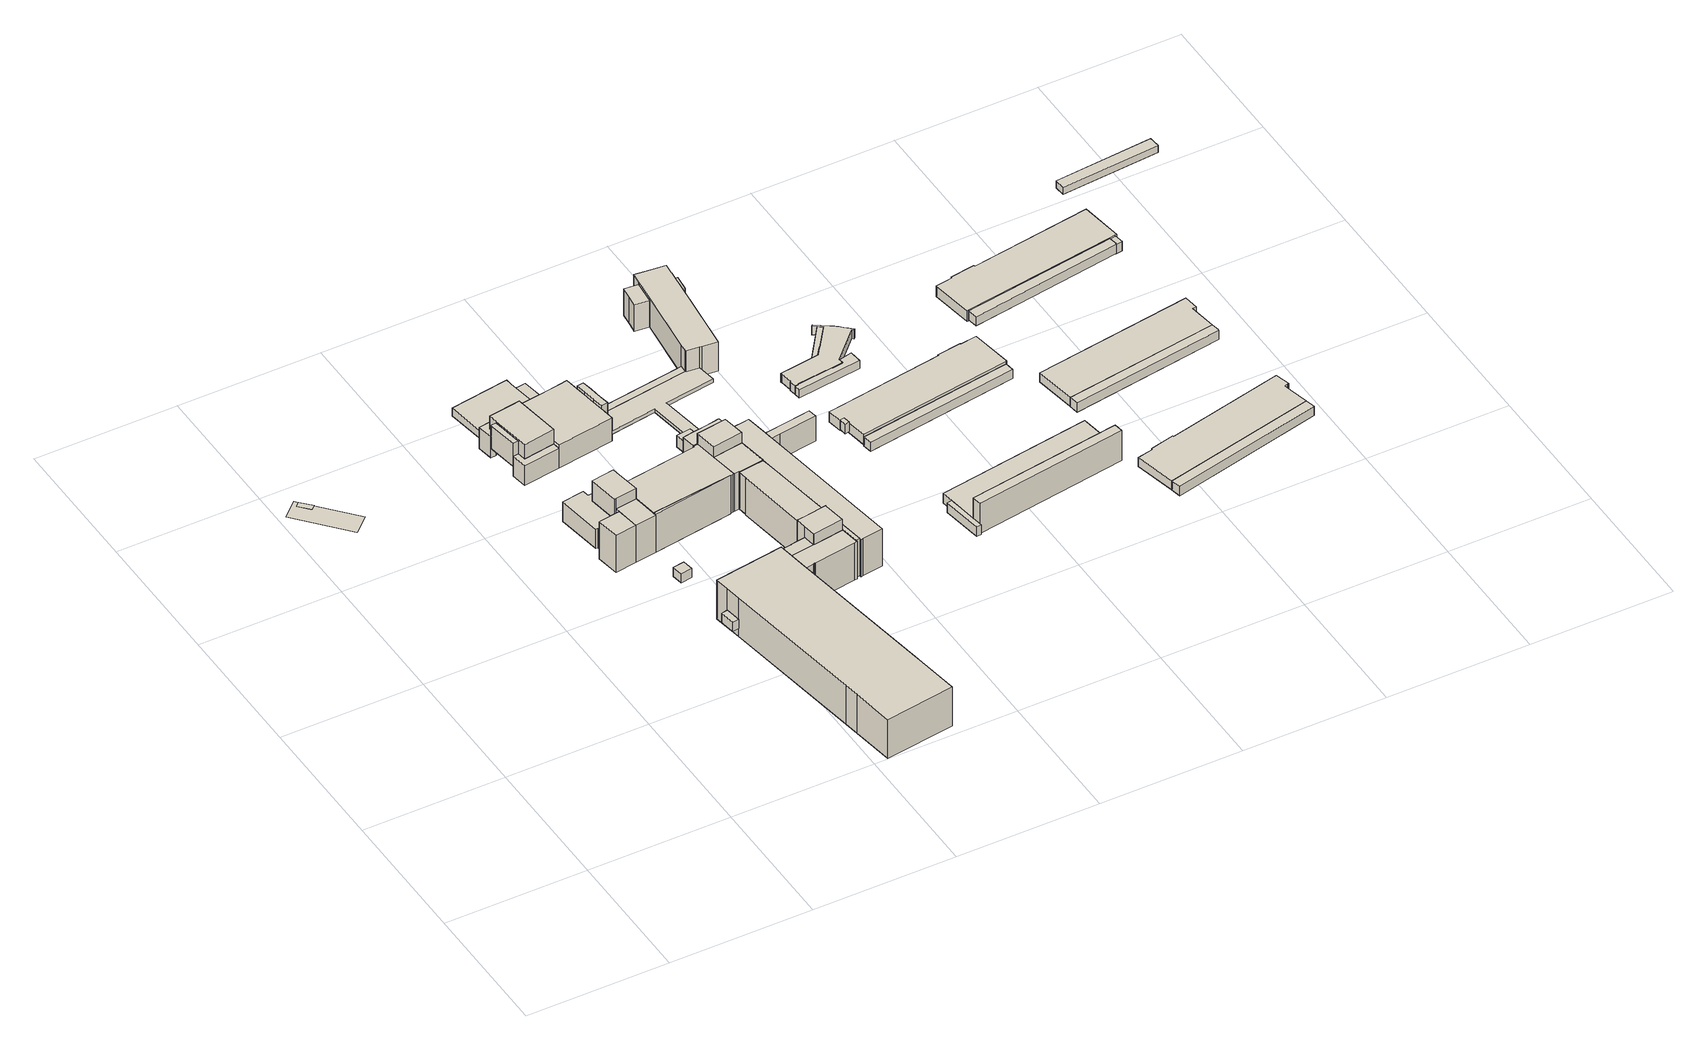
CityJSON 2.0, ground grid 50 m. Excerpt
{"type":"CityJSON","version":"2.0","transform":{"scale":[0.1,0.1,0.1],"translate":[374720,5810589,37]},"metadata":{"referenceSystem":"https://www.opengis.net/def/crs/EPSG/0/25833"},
"CityObjects":{
"building1":{"type":"Building","attributes":{"Gemeindeschluessel":"11000006","BezugspunktDach":"2200","function":"51009_1610","measuredHeight":0.047,"storeysAboveGround":0},"address":[{"country":"Germany","locality":"Berlin"}],"geometry":[{"type":"MultiSurface","lod":"1","boundaries":[[[0,1,2,3]]]}]},
"building2":{"type":"Building","attributes":{"Gemeindeschluessel":"11000006","BezugspunktDach":"2200","function":"31001_3050","measuredHeight":0.027,"storeysAboveGround":1},"address":[{"country":"Germany","locality":"Berlin","thoroughfareNumber":"80 (38)","thoroughfareName":"Am Großen Wannsee"}],"geometry":[{"type":"MultiSurface","lod":"1","boundaries":[[[4,5,6,7,8,9,10,11]]]}]},
"building3":{"type":"Building","attributes":{"Gemeindeschluessel":"11000006","BezugspunktDach":"2200","function":"51009_1610","measuredHeight":3.63,"storeysAboveGround":0},"address":[{"country":"Germany","locality":"Berlin"}],"geometry":[{"type":"Solid","lod":"1","boundaries":[[[[12,13,14,15]],[[16,17,18,19]],[[16,19,15,14]],[[17,16,14,13]],[[18,17,13,12]],[[19,18,12,15]]]]}]},
"building4":{"type":"Building","attributes":{"Gemeindeschluessel":"11000006","BezugspunktDach":"2200","function":"31001_3050","measuredHeight":3.6,"storeysAboveGround":1},"address":[{"country":"Germany","locality":"Berlin","thoroughfareNumber":"80 (39)","thoroughfareName":"Am Großen Wannsee"}],"geometry":[{"type":"Solid","lod":"1","boundaries":[[[[20,21,22,23]],[[24,25,26,27]],[[24,27,23,22]],[[25,24,22,21]],[[26,25,21,20]],[[27,26,20,23]]]]}]},
"building5":{"type":"Building","attributes":{"name":"ehemalige Lungenklinik Heckeshorn","Gemeindeschluessel":"11000006","function":"31001_3051"},"address":[{"country":"Germany","locality":"Berlin","thoroughfareNumber":"80 (4)","thoroughfareName":"Am Großen Wannsee"}],"children":["building5-1","building5-2","building5-3","building5-4","building5-5","building5-6","building5-7","building5-8","building5-9","building5-10","building5-11","building5-12","building5-13","building5-14","building5-15","building5-16","building5-17"]},
"building5-1":{"type":"BuildingPart","attributes":{"BezugspunktDach":"2200","measuredHeight":16.01,"storeysAboveGround":4},"parents":["building5"],"geometry":[{"type":"MultiSurface","lod":"1","boundaries":[[[28,29,30,31,32,33,34,35,36,37]],[[38,39,40,41,42,43,44,45,46,47]],[[38,47,37,36]],[[48,49,36,35]],[[40,39,35,34]],[[50,51,40,34,33]],[[42,41,33,32]],[[52,53,54,42,32,31]],[[55,56,31,30]],[[45,57,55,44,30,29]],[[46,45,29,28]],[[47,46,28,37]],[[39,38,49,48]],[[41,40,51,50]],[[43,42,54,53,52]],[[44,43,56,55]],[[44,55,57,45]]]}]},
"building5-2":{"type":"BuildingPart","attributes":{"BezugspunktDach":"2200","measuredHeight":16.48,"storeysAboveGround":4},"parents":["building5"],"geometry":[{"type":"MultiSurface","lod":"1","boundaries":[[[58,59,60,61,62,63,64,65,66,67,68,69]],[[70,71,72,73,74,75,76,77,78,79,80,81]],[[70,81,69,68]],[[71,70,68,67]],[[82,83,84,85,71,67,66],[85,86,87,71]],[[73,72,66,65]],[[74,73,65,64]],[[75,74,64,63]],[[76,75,63,62]],[[77,76,62,61]],[[78,77,61,60]],[[79,78,60,59]],[[80,79,59,58]],[[81,80,58,69]],[[72,85,84,83,82]],[[86,85,71,87]]]}]},
"building5-3":{"type":"BuildingPart","attributes":{"BezugspunktDach":"2200","measuredHeight":14.97,"storeysAboveGround":4},"parents":["building5"],"geometry":[{"type":"MultiSurface","lod":"1","boundaries":[[[88,89,90,91,92,93,94,95,96]],[[97,98,99,100,101,102,103,104,105]],[[97,105,96,95]],[[98,97,95,94]],[[99,98,94,93]],[[100,99,93,92]],[[101,100,92,91]],[[106,107,91,90]],[[103,102,108,109]],[[104,110,111,112,89,88]],[[105,104,88,96]],[[102,101,107,106]],[[109,108,113,90,89]],[[114,111,110,104]],[[114,103,112,111]]]}]},
"building5-4":{"type":"BuildingPart","attributes":{"BezugspunktDach":"2200","measuredHeight":14.75,"storeysAboveGround":4},"parents":["building5"],"geometry":[{"type":"MultiSurface","lod":"1","boundaries":[[[115,116,117,118,119,120,121,122,123,107,106]],[[101,124,125,126,127,128,129,130,131,132,102]],[[124,101,107,123]],[[125,124,123,122]],[[126,125,122,121]],[[133,134,135,136,127,126,121,120],[137,135,134,138]],[[128,127,120,119]],[[129,128,119,118]],[[130,129,118,117]],[[139,140,141,142,139,143]],[[130,117,144,145]],[[132,131,116,115]],[[102,132,146,108]],[[101,102,106,107]],[[136,135,134,133]],[[134,135,137,138]],[[145,144,142,147,148]],[[131,143,139,116]],[[149,140,139,143]],[[149,150,151,141,140]],[[151,147,142,141]],[[108,146,115,106]]]}]},
"building5-5":{"type":"BuildingPart","attributes":{"BezugspunktDach":"2200","measuredHeight":14.83,"storeysAboveGround":4},"parents":["building5"],"geometry":[{"type":"MultiSurface","lod":"1","boundaries":[[[152,153,154,155,156,157]],[[147,145,158,159,160,161]],[[142,48,157,156]],[[144,142,156,155]],[[158,145,155,154]],[[162,163,164,154,153]],[[54,162,153,152]],[[161,160,42,41,40,39,157]],[[147,161,48,142]],[[145,147,142,144]],[[159,158,164,163,162]],[[160,159,162,54]],[[157,39,40,51]],[[51,40,41,50]],[[152,50,41,42]]]}]},
"building5-6":{"type":"BuildingPart","attributes":{"BezugspunktDach":"2200","measuredHeight":14.76,"storeysAboveGround":4},"parents":["building5"],"geometry":[{"type":"MultiSurface","lod":"1","boundaries":[[[165,166,167,168,169]],[[170,171,172,173,174]],[[170,174,169,168]],[[175,176,177,178,179,171,170,168,167]],[[173,172,166,165]],[[174,173,165,169]],[[179,178,177,176,175]],[[172,171,167,166]]]}]},
"building5-7":{"type":"BuildingPart","attributes":{"BezugspunktDach":"2200","measuredHeight":14.75,"storeysAboveGround":4},"parents":["building5"],"geometry":[{"type":"MultiSurface","lod":"1","boundaries":[[[83,180,181,182,183,184,185,186,187,188,163,162,54,53,84]],[[189,160,159,158,190,191,192,193,194,195,196,197,198,72,85]],[[56,86,85,84,53]],[[160,189,43,42]],[[190,158,163,188]],[[191,190,188,187]],[[192,191,187,186]],[[193,192,186,185]],[[194,193,185,184]],[[195,194,184,183]],[[196,195,183,182]],[[197,196,182,181]],[[198,197,181,180]],[[72,198,180,83]],[[189,85,86,56]],[[42,43,53,54]],[[159,160,54,162]],[[158,159,162,163]],[[85,72,83,84]]]}]},
"building5-8":{"type":"BuildingPart","attributes":{"BezugspunktDach":"2200","measuredHeight":14.77,"storeysAboveGround":4},"parents":["building5"],"geometry":[{"type":"MultiSurface","lod":"1","boundaries":[[[167,166,199,200,201]],[[202,203,172,171,204]],[[202,204,205,206,200]],[[202,207,208]],[[172,203,199,166]],[[166,172,166,167]],[[209,210,176,167,201]],[[204,171,211,179,209]],[[201,200,206,205]],[[200,212,207,202]],[[208,207,212,199,203]],[[171,172,166,167]],[[179,211,176,210,209]]]}]},
"building5-9":{"type":"BuildingPart","attributes":{"BezugspunktDach":"2200","measuredHeight":14.92,"storeysAboveGround":4},"parents":["building5"],"geometry":[{"type":"MultiSurface","lod":"1","boundaries":[[[213,214,215,216,217,218,219,112,111,110,220,221,222]],[[223,224,104,114,103,225,226,227,228,229,207,202,230]],[[223,230,222,221]],[[224,223,221,220]],[[104,224,220,110]],[[225,103,231,109,232,219]],[[226,218,219,218]],[[227,226,218,217]],[[228,227,217,216]],[[207,229,215,214]],[[200,212,214,213]],[[230,202,206,233]],[[114,104,110,111]],[[234,103,114,111,112]],[[112,219,232,109,231]],[[225,219,218,226]],[[229,228,216,215]],[[202,207,212,200]],[[233,206,213,222,235]]]}]},
"building5-10":{"type":"BuildingPart","attributes":{"BezugspunktDach":"2200","measuredHeight":15.1,"storeysAboveGround":4},"parents":["building5"],"geometry":[{"type":"MultiSurface","lod":"1","boundaries":[[[236,237,238,239]],[[228,240,203,207]],[[228,207,229,228,216,215,214,239,238]],[[240,228,238,237]],[[203,240,237,236]],[[207,212,199,203,236,239]],[[216,228,229,215]],[[214,215,241,229,207]],[[203,199,212,207]]]}]},
"building5-11":{"type":"BuildingPart","attributes":{"BezugspunktDach":"2200","measuredHeight":14.79,"storeysAboveGround":4},"parents":["building5"],"geometry":[{"type":"MultiSurface","lod":"1","boundaries":[[[218,242,243,244,245,246,247,219]],[[132,131,143,248,249,250,226,225]],[[132,225,232,146,247]],[[131,132,247,246]],[[251,139,245,244]],[[249,248,244,243]],[[250,249,243,242]],[[226,250,242,218]],[[219,247,146,232]],[[252,248,143,139,251]],[[253,225,226,254,218,219]]]}]},
"building5-12":{"type":"BuildingPart","attributes":{"BezugspunktDach":"2200","measuredHeight":15.98,"storeysAboveGround":4},"parents":["building5"],"geometry":[{"type":"MultiSurface","lod":"1","boundaries":[[[255,256,257,49,48,142,141,140,139,251]],[[143,149,151,147,161,258,259,260,261,248]],[[149,143,139,140]],[[151,149,140,141]],[[258,161,39,38]],[[259,258,49,257]],[[260,259,257,256]],[[261,260,256,255]],[[248,261,255,251]],[[248,251,139,143]],[[151,141,142,147]],[[161,147,142,48]],[[38,39,262,48,49]]]}]},
"building5-13":{"type":"BuildingPart","attributes":{"BezugspunktDach":"2200","measuredHeight":15.37,"storeysAboveGround":4},"parents":["building5"],"geometry":[{"type":"MultiSurface","lod":"1","boundaries":[[[263,264,265,266]],[[108,146,232,109]],[[108,90,89,266,265]],[[146,115,106,265,264]],[[219,247,146,264,263]],[[109,112,219,267,263,266]],[[109,89,90,108]],[[108,106,115,146]],[[232,146,247,219]],[[232,267,219,112,109]]]}]},
"building5-14":{"type":"BuildingPart","attributes":{"BezugspunktDach":"2200","measuredHeight":14.44,"storeysAboveGround":4},"parents":["building5"],"geometry":[{"type":"MultiSurface","lod":"1","boundaries":[[[86,56,57,268,269,270,271,272,273,274,87]],[[275,276,277,278,279,280,281,282,189,85,71]],[[275,71,87,274]],[[276,275,274,273]],[[277,276,273,272]],[[278,277,272,271]],[[279,278,271,270]],[[280,279,270,269]],[[281,280,269,268]],[[282,281,268,57]],[[189,282,57,45,44,43,56]],[[56,43,44,55]],[[55,44,45,57]],[[189,56,86,85]],[[71,85,86,87]]]}]},
"building5-15":{"type":"BuildingPart","attributes":{"BezugspunktDach":"2200","measuredHeight":10.42,"storeysAboveGround":4},"parents":["building5"],"geometry":[{"type":"Solid","lod":"1","boundaries":[[[[134,133,283,284,285,286,287,288,138]],[[289,290,291,292,293,294,136,135,137]],[[289,137,138,288]],[[290,289,288,287]],[[291,290,287,286]],[[292,291,286,285]],[[293,292,285,284]],[[294,293,284,283]],[[136,294,283,133]],[[135,136,133,134]],[[137,135,134,138]]]]}]},
"building5-16":{"type":"BuildingPart","attributes":{"BezugspunktDach":"2200","measuredHeight":7.77,"storeysAboveGround":4},"parents":["building5"],"geometry":[{"type":"Solid","lod":"1","boundaries":[[[[295,296,177,176,210,297,298,299,300,301,302,303]],[[304,305,306,307,308,309,209,179,178,310,311,312]],[[304,312,303,302]],[[305,304,302,301]],[[306,305,301,300]],[[307,306,300,299]],[[310,178,177,296]],[[311,310,296,295]],[[312,311,295,303]],[[308,307,299,298]],[[309,308,298,297]],[[309,297,210,209]],[[209,210,176,179]],[[178,179,176,177]]]]}]},
"building5-17":{"type":"BuildingPart","attributes":{"BezugspunktDach":"2200","measuredHeight":15.89,"storeysAboveGround":4},"parents":["building5"],"geometry":[{"type":"MultiSurface","lod":"1","boundaries":[[[313,314,315,316,317,318,319]],[[320,321,233,206,205,322,323]],[[299,298,308,307,320,323,319,318]],[[321,320,318,317]],[[233,321,317,316]],[[213,222,233,316,315]],[[201,200,315,314]],[[324,297,210,314,313]],[[322,205,209,309]],[[298,297,313,319]],[[323,322,309,308]],[[307,308,298,299]],[[206,233,222,213]],[[205,206,200,201]],[[309,209,210,297,324]],[[308,309,297,298]]]}]},
"building6":{"type":"Building","attributes":{"Gemeindeschluessel":"11000006","BezugspunktDach":"2200","function":"51009_1610","measuredHeight":4.38,"storeysAboveGround":0},"address":[{"country":"Germany","locality":"Berlin"}],"geometry":[{"type":"Solid","lod":"1","boundaries":[[[[325,326,327,328]],[[329,330,331,332]],[[329,332,328,327]],[[330,329,327,326]],[[331,330,326,325]],[[332,331,325,328]]]]}]},
"building7":{"type":"Building","attributes":{"Gemeindeschluessel":"11000006","function":"31001_3050"},"address":[{"country":"Germany","locality":"Berlin","thoroughfareNumber":"80 (37)","thoroughfareName":"Am Großen Wannsee"}],"children":["building7-1","building7-2","building7-3","building7-4","building7-5","building7-6","building7-7","building7-8"]},
"building7-1":{"type":"BuildingPart","attributes":{"BezugspunktDach":"2200","measuredHeight":1.43,"storeysAboveGround":2},"parents":["building7"],"geometry":[{"type":"MultiSurface","lod":"1","boundaries":[[[333,334,335,336,337,338,339,340,341,342,343,344,345]],[[346,347,348,349,350,351,352,353,354,355,356,357,358]],[[348,347,343,342]],[[349,348,342,341]],[[350,349,341,340]],[[351,350,340,339]],[[352,351,339,338]],[[353,352,338,337]],[[354,353,337,336]],[[355,354,336,335]],[[356,355,335,334]],[[357,356,334,333]],[[358,345,344,346]],[[347,346,344,343]],[[357,359,333,345,358]]]}]},
"building7-2":{"type":"BuildingPart","attributes":{"BezugspunktDach":"2200","measuredHeight":3,"storeysAboveGround":2},"parents":["building7"],"geometry":[{"type":"MultiSurface","lod":"1","boundaries":[[[360,361,362,363,364]],[[365,366,367,368,369]],[[365,369,364,363]],[[366,365,363,362]],[[367,366,362,361]],[[369,368,360,364]],[[367,361,370,371]],[[371,370,360,368]]]}]},
"building7-3":{"type":"BuildingPart","attributes":{"BezugspunktDach":"2200","measuredHeight":10.93,"storeysAboveGround":2},"parents":["building7"],"geometry":[{"type":"MultiSurface","lod":"1","boundaries":[[[372,373,374,375,376,377,378,379,380,381,382,383,384,385]],[[386,387,388,389,390,391,392,393,394,395,396,397,398,399]],[[361,370,385,384]],[[386,399,371,367,400]],[[387,386,384,383]],[[388,387,383,382]],[[389,388,382,381]],[[333,345,378,377]],[[393,392,358,357]],[[394,393,377,376]],[[396,395,401,402]],[[397,396,374,402,403]],[[398,397,373,403,404]],[[405,406,372,385]],[[400,367,371,370,361]],[[390,389,381,380]],[[391,407,408,379]],[[409,410,408,407]],[[411,390,380,410,409]],[[392,391,379,378]],[[357,358,345,333]],[[394,412,413,395]],[[402,401,414,375,374]],[[403,402,374,373]],[[404,403,373,372]],[[415,399,398,406,405]]]}]},
"building7-4":{"type":"BuildingPart","attributes":{"BezugspunktDach":"2200","measuredHeight":7.8,"storeysAboveGround":2},"parents":["building7"],"geometry":[{"type":"MultiSurface","lod":"1","boundaries":[[[416,412,413,417,418,419]],[[420,421,395,394,422,423]],[[420,423,419,424,425,426]],[[421,420,425,427]],[[395,421,427,401]],[[422,394,412,416]],[[423,422,416,419]],[[426,425,424,419,418]],[[427,425,418,417]],[[401,427,417,413]],[[394,395,413,412]]]}]},
"building7-5":{"type":"BuildingPart","attributes":{"BezugspunktDach":"2200","measuredHeight":8.35,"storeysAboveGround":2},"parents":["building7"],"geometry":[{"type":"MultiSurface","lod":"1","boundaries":[[[428,429,430,406,405,431]],[[399,398,432,433,434,435]],[[399,435,431,405],[368,371,370,360]],[[432,398,406,404,436,437]],[[433,432,430,436,438,429]],[[434,433,429,438,439]],[[435,434,428,431]],[[370,371,368,360]],[[398,399,405,406]],[[437,436,404,406,430]],[[429,438,436,430]],[[438,429,428,439]]]}]},
"building7-6":{"type":"BuildingPart","attributes":{"BezugspunktDach":"2200","measuredHeight":10.94,"storeysAboveGround":2},"parents":["building7"],"geometry":[{"type":"MultiSurface","lod":"1","boundaries":[[[440,441,442,443,444,445,446,447,448,449]],[[450,451,452,453,454,455,392,407,409,389]],[[450,389,449,448]],[[451,450,448,447]],[[452,451,447,446]],[[453,452,446,445]],[[454,453,445,444]],[[455,454,444,443],[347,346,344,343]],[[392,455,346,358,345,344,456,443,442]],[[408,379,391,407,392,442,441]],[[410,408,407,441,440]],[[381,380,410,409,440,449]],[[344,346,347,343]],[[456,344,345,358,346]],[[409,407,408,410]],[[389,390,380,381]],[[390,409,410,380]]]}]},
"building7-7":{"type":"BuildingPart","attributes":{"BezugspunktDach":"2200","measuredHeight":10.24,"storeysAboveGround":2},"parents":["building7"],"geometry":[{"type":"MultiSurface","lod":"1","boundaries":[[[457,458,459,460,461]],[[404,401,427,438,436]],[[462,406,430,461,460]],[[375,374,373,372,404,460,459]],[[417,413,459,458]],[[463,464,418,417,427,458,457]],[[430,429,438,457,461]],[[404,436,430,406,462]],[[401,402,374,375]],[[403,373,374,402]],[[404,372,373,403]],[[427,401,413,417]],[[427,417,418,425]],[[438,425,418,464,463]],[[436,438,429,430]]]}]},
"building7-8":{"type":"BuildingPart","attributes":{"BezugspunktDach":"2200","measuredHeight":9.1,"storeysAboveGround":2},"parents":["building7"],"geometry":[{"type":"MultiSurface","lod":"1","boundaries":[[[465,464,463,466]],[[438,425,424,439]],[[467,429,428,466,463]],[[425,438,463,464]],[[424,419,418,425,464,465]],[[439,424,465,466]],[[438,439,468,428,429,467]],[[425,418,419,424]]]}]},
"building8":{"type":"Building","attributes":{"Gemeindeschluessel":"11000006","BezugspunktDach":"2200","function":"51009_1610","measuredHeight":4.52,"storeysAboveGround":0},"address":[{"country":"Germany","locality":"Berlin"}],"geometry":[{"type":"Solid","lod":"1","boundaries":[[[[469,470,471,472]],[[473,474,475,476]],[[473,476,472,471]],[[474,473,471,470]],[[475,474,470,469]],[[476,475,469,472]]]]}]},
"building9":{"type":"Building","attributes":{"Gemeindeschluessel":"11000006","BezugspunktDach":"2200","function":"51009_1610","measuredHeight":3.8,"storeysAboveGround":0},"address":[{"country":"Germany","locality":"Berlin"}],"geometry":[{"type":"Solid","lod":"1","boundaries":[[[[477,478,479,480]],[[481,482,483,484]],[[481,484,480,479]],[[482,481,479,478]],[[483,482,478,477]],[[484,483,477,480]]]]}]},
"building10":{"type":"Building","attributes":{"Gemeindeschluessel":"11000006","BezugspunktDach":"2200","function":"51009_1610","measuredHeight":3.77,"storeysAboveGround":0},"address":[{"country":"Germany","locality":"Berlin"}],"geometry":[{"type":"Solid","lod":"1","boundaries":[[[[485,486,487,488,489,490]],[[491,492,493,494,495,496]],[[491,496,490,489]],[[492,491,489,488]],[[493,492,488,487]],[[494,493,487,486]],[[495,494,486,485]],[[496,495,485,490]]]]}]},
"building11":{"type":"Building","attributes":{"Gemeindeschluessel":"11000006","BezugspunktDach":"2200","function":"51009_1610","measuredHeight":3.9,"storeysAboveGround":0},"address":[{"country":"Germany","locality":"Berlin"}],"geometry":[{"type":"Solid","lod":"1","boundaries":[[[[497,498,499,500]],[[501,502,503,504]],[[501,504,500,499]],[[502,501,499,498]],[[503,502,498,497]],[[504,503,497,500]]]]}]},
"building12":{"type":"Building","attributes":{"Gemeindeschluessel":"11000006","function":"31001_3050"},"address":[{"country":"Germany","locality":"Berlin","thoroughfareNumber":"80 (15)","thoroughfareName":"Am Großen Wannsee"}],"children":["building12-1","building12-2","building12-3"]},
"building12-1":{"type":"BuildingPart","attributes":{"BezugspunktDach":"2200","measuredHeight":14.17,"storeysAboveGround":2},"parents":["building12"],"geometry":[{"type":"MultiSurface","lod":"1","boundaries":[[[505,506,507,508,509,510,511,512,513,514,515,516,517,518,519]],[[520,521,522,523,524,525,526,527,528,529,530,531,532,533,534]],[[520,534,519,518]],[[521,520,518,517]],[[522,521,517,516]],[[523,522,516,515]],[[524,523,515,514]],[[525,524,514,513]],[[526,525,513,512]],[[527,526,512,511]],[[528,527,511,510]],[[529,535,536,510,509]],[[530,537,535,538,509,508]],[[531,530,508,507]],[[532,531,507,506]],[[533,532,506,505]],[[534,533,505,519]],[[528,536,535,529]],[[529,538,535,537,530]]]}]},
"building12-2":{"type":"BuildingPart","attributes":{"BezugspunktDach":"2200","measuredHeight":12.21,"storeysAboveGround":2},"parents":["building12"],"geometry":[{"type":"Solid","lod":"1","boundaries":[[[[539,540,541,542,543,544]],[[545,546,523,547,522,548]],[[545,548,544,543]],[[546,545,543,542]],[[523,546,542,541]],[[547,523,541,540]],[[522,547,540,539]],[[548,522,539,544]]]]}]},
"building12-3":{"type":"BuildingPart","attributes":{"BezugspunktDach":"2200","measuredHeight":8.94,"storeysAboveGround":2},"parents":["building12"],"geometry":[{"type":"Solid","lod":"1","boundaries":[[[[549,550,536,535,537]],[[529,528,551,552,530]],[[551,528,536,550]],[[552,551,550,549]],[[530,552,549,537]],[[530,537,535,529]],[[535,536,528,529]]]]}]},
"building13":{"type":"Building","attributes":{"Gemeindeschluessel":"11000006","BezugspunktDach":"2200","function":"51009_1610","measuredHeight":3.21,"storeysAboveGround":0},"address":[{"country":"Germany","locality":"Berlin"}],"geometry":[{"type":"Solid","lod":"1","boundaries":[[[[553,554,555,556,557,558,559,560,561,562]],[[563,564,565,566,567,568,569,570,571,572]],[[563,572,562,561]],[[564,563,561,560]],[[565,564,560,559]],[[566,565,559,558]],[[567,566,558,557]],[[568,567,557,556]],[[569,568,556,555]],[[570,569,555,554]],[[571,570,554,553]],[[572,571,553,562]]]]}]},
"building14":{"type":"Building","attributes":{"Gemeindeschluessel":"11000006","BezugspunktDach":"2200","function":"31001_3051","measuredHeight":3.41,"storeysAboveGround":1},"address":[{"country":"Germany","locality":"Berlin","thoroughfareNumber":"80 (7)","thoroughfareName":"Am Großen Wannsee"}],"geometry":[{"type":"Solid","lod":"1","boundaries":[[[[573,574,575,576,577,578,579,580,581,582,583,584,585,586,587,588,589,590,591,592,593,594,595,596,597,598,599,600]],[[601,602,603,604,605,606,607,608,609,610,611,612,613,614,615,616,568,567,566,565,564,563,572,617,618,619,620,621]],[[601,621,600,599]],[[602,601,599,598]],[[603,602,598,597]],[[604,603,597,596]],[[605,604,596,595]],[[606,605,595,594]],[[607,606,594,593]],[[608,607,593,592]],[[609,608,592,591]],[[610,609,591,590]],[[611,610,590,589]],[[612,611,589,588]],[[613,612,588,587]],[[614,613,587,586]],[[615,614,586,585]],[[616,615,585,584]],[[568,616,584,583]],[[567,568,583,582]],[[566,567,582,581]],[[565,566,581,580]],[[564,565,580,579]],[[563,564,579,578]],[[572,563,578,577]],[[617,572,577,576]],[[618,617,576,575]],[[619,618,575,574]],[[620,619,574,573]],[[621,620,573,600]]]]}]},
"building15":{"type":"Building","attributes":{"Gemeindeschluessel":"11000006","BezugspunktDach":"2200","function":"51009_1610","measuredHeight":3.32,"storeysAboveGround":0},"address":[{"country":"Germany","locality":"Berlin"}],"geometry":[{"type":"Solid","lod":"1","boundaries":[[[[598,597,596,595,594,599]],[[622,623,624,625,626,627]],[[622,627,599,594]],[[623,622,594,595]],[[624,623,595,596]],[[625,624,596,597]],[[626,625,597,598]],[[627,626,598,599]]]]}]},
"building16":{"type":"Building","attributes":{"Gemeindeschluessel":"11000006","BezugspunktDach":"2200","function":"51009_1610","measuredHeight":19.97,"storeysAboveGround":0},"address":[{"country":"Germany","locality":"Berlin"}],"geometry":[{"type":"Solid","lod":"1","boundaries":[[[[628,629,630,631,632]],[[633,634,635,493,492]],[[633,492,632,631]],[[634,633,631,630]],[[635,634,630,629]],[[493,635,629,628]],[[492,493,628,632]]]]}]},
"building17":{"type":"Building","attributes":{"Gemeindeschluessel":"11000006","BezugspunktDach":"2200","function":"31001_3051","measuredHeight":3.74,"storeysAboveGround":1},"address":[{"country":"Germany","locality":"Berlin","thoroughfareNumber":"80 (11)","thoroughfareName":"Am Großen Wannsee"}],"geometry":[{"type":"Solid","lod":"1","boundaries":[[[[489,488,636,637,638]],[[639,634,492,491,640]],[[639,640,638,637]],[[634,639,637,636]],[[492,634,636,488]],[[491,492,488,489]],[[640,491,489,638]]]]}]},
"building18":{"type":"Building","attributes":{"Gemeindeschluessel":"11000006","BezugspunktDach":"2200","function":"51009_1610","measuredHeight":3.52,"storeysAboveGround":0},"address":[{"country":"Germany","locality":"Berlin"}],"geometry":[{"type":"Solid","lod":"1","boundaries":[[[[641,642,643,644]],[[645,646,647,648]],[[645,648,644,643]],[[646,645,643,642]],[[647,646,642,641]],[[648,647,641,644]]]]}]},
"building19":{"type":"Building","attributes":{"Gemeindeschluessel":"11000006","BezugspunktDach":"2200","function":"31001_3051","measuredHeight":4,"storeysAboveGround":1},"address":[{"country":"Germany","locality":"Berlin","thoroughfareNumber":"80 (9)","thoroughfareName":"Am Großen Wannsee"}],"geometry":[{"type":"Solid","lod":"1","boundaries":[[[[649,650,651,652,653,654,655,656,657,658,659,660]],[[661,662,663,664,665,666,667,668,669,670,671,672]],[[661,672,660,659]],[[662,661,659,658]],[[663,662,658,657]],[[664,663,657,656]],[[665,664,656,655]],[[666,665,655,654]],[[667,666,654,653]],[[668,667,653,652]],[[669,668,652,651]],[[670,669,651,650]],[[671,670,650,649]],[[672,671,649,660]]]]}]},
"building20":{"type":"Building","attributes":{"Gemeindeschluessel":"11000006","BezugspunktDach":"2200","function":"51009_1610","measuredHeight":3.61,"storeysAboveGround":0},"address":[{"country":"Germany","locality":"Berlin"}],"geometry":[{"type":"Solid","lod":"1","boundaries":[[[[673,674,675,676]],[[677,678,679,680]],[[677,680,676,675]],[[678,677,675,674]],[[679,678,674,673]],[[680,679,673,676]]]]}]},
"building21":{"type":"Building","attributes":{"Gemeindeschluessel":"11000006","BezugspunktDach":"2200","function":"31001_3051","measuredHeight":3.48,"storeysAboveGround":1},"address":[{"country":"Germany","locality":"Berlin","thoroughfareNumber":"80 (12)","thoroughfareName":"Am Großen Wannsee"}],"geometry":[{"type":"Solid","lod":"1","boundaries":[[[[676,675,681,682,683,684,685,686,687,688,689,690]],[[691,692,693,694,695,696,697,698,699,700,701,702]],[[691,702,690,689]],[[692,691,689,688]],[[693,692,688,687]],[[694,693,687,686]],[[695,694,686,685]],[[696,695,685,684]],[[697,696,684,683]],[[698,697,683,682]],[[699,698,682,681]],[[700,699,681,675]],[[701,700,675,676]],[[702,701,676,690]]]]}]},
"building22":{"type":"Building","attributes":{"Gemeindeschluessel":"11000006","BezugspunktDach":"2200","function":"51009_1610","measuredHeight":3.56,"storeysAboveGround":0},"address":[{"country":"Germany","locality":"Berlin"}],"geometry":[{"type":"Solid","lod":"1","boundaries":[[[[703,704,705,706,707]],[[708,709,710,711,712]],[[708,712,707,706]],[[709,708,706,705]],[[710,709,705,704]],[[711,710,704,703]],[[712,711,703,707]]]]}]},
"building23":{"type":"Building","attributes":{"Gemeindeschluessel":"11000006","BezugspunktDach":"2200","function":"31001_3051","measuredHeight":3.55,"storeysAboveGround":1},"address":[{"country":"Germany","locality":"Berlin","thoroughfareNumber":"80 (10)","thoroughfareName":"Am Großen Wannsee"}],"geometry":[{"type":"Solid","lod":"1","boundaries":[[[[707,706,713,714,715,716,717]],[[718,719,720,721,722,723,724]],[[718,724,717,716]],[[719,718,716,715]],[[720,719,715,714]],[[721,720,714,713]],[[722,721,713,706]],[[723,722,706,707]],[[724,723,707,717]]]]}]},
"building24":{"type":"Building","attributes":{"Gemeindeschluessel":"11000006","BezugspunktDach":"2200","function":"51009_1610","measuredHeight":3.55,"storeysAboveGround":0},"address":[{"country":"Germany","locality":"Berlin"}],"geometry":[{"type":"Solid","lod":"1","boundaries":[[[[725,726,727,728,729,730,731]],[[732,733,734,735,736,737,738]],[[732,738,731,730]],[[733,732,730,729]],[[734,733,729,728]],[[735,734,728,727]],[[736,735,727,726]],[[737,736,726,725]],[[738,737,725,731]]]]}]},
"building25":{"type":"Building","attributes":{"Gemeindeschluessel":"11000006","BezugspunktDach":"2200","function":"31001_3051","measuredHeight":4.34,"storeysAboveGround":1},"address":[{"country":"Germany","locality":"Berlin","thoroughfareNumber":"80 (8)","thoroughfareName":"Am Großen Wannsee"}],"geometry":[{"type":"Solid","lod":"1","boundaries":[[[[739,740,741,742,743,744,745,746,747,748,749]],[[750,751,752,753,754,755,756,757,758,759,760]],[[750,760,749,748]],[[751,750,748,747]],[[752,751,747,746]],[[753,752,746,745]],[[754,753,745,744]],[[755,754,744,743]],[[756,755,743,742]],[[757,756,742,741]],[[758,757,741,740]],[[759,758,740,739]],[[760,759,739,749]]]]}]},
"building26":{"type":"Building","attributes":{"Gemeindeschluessel":"11000006","BezugspunktDach":"2200","function":"31001_3050","measuredHeight":3.73,"storeysAboveGround":1},"address":[{"country":"Germany","locality":"Berlin","thoroughfareNumber":"80 (32)","thoroughfareName":"Am Großen Wannsee"}],"geometry":[{"type":"Solid","lod":"1","boundaries":[[[[729,728,727,761,762,730]],[[763,764,765,766,767,768]],[[763,768,730,762]],[[764,763,762,761]],[[765,764,761,727]],[[766,765,727,728]],[[767,766,728,729]],[[768,767,729,730]]]]}]},
"building27":{"type":"Building","attributes":{"Gemeindeschluessel":"11000006","BezugspunktDach":"2200","function":"31001_3050","measuredHeight":2.83,"storeysAboveGround":1},"address":[{"country":"Germany","locality":"Berlin","thoroughfareNumber":"80 (34)","thoroughfareName":"Am Großen Wannsee"}],"geometry":[{"type":"Solid","lod":"1","boundaries":[[[[769,770,771,772,773]],[[774,775,776,777,778]],[[774,778,773,772]],[[775,774,772,771]],[[776,775,771,770]],[[777,776,770,769]],[[778,777,769,773]]]]}]}
},
"vertices":[
[87,1829,56],[102,1842,56],[68,1879,56],[54,1866,56],
[154,1670,55],[210,1721,55],[102,1842,55],[87,1829,55],[54,1866,55],[68,1879,55],[58,1890,55],[2,1839,55],
[917,717,78],[940,720,78],[932,775,78],[909,771,78],[932,775,42],[940,720,42],[917,717,42],[909,771,42],
[897,994,75],[937,1000,75],[931,1039,75],[891,1033,75],[931,1039,39],[937,1000,39],[897,994,39],[891,1033,39],
[1254,911,198],[1260,876,198],[1266,833,198],[1266,831,198],[1374,847,198],[1374,849,198],[1362,926,198],[1362,929,198],[1284,917,198],[1254,913,198],[1284,917,39],[1362,929,39],[1362,926,39],[1374,849,39],[1374,847,39],[1266,831,39],[1266,833,39],[1260,876,39],[1254,911,39],[1254,913,39],[1362,929,157],[1284,917,157],[1374,849,158],[1362,926,158],[1266,831,107],[1266,831,157],[1374,847,157],[1266,833,154],[1266,831,154],[1260,876,154],
[932,775,164],[940,720,164],[1019,203,164],[1027,149,164],[1049,1,164],[1294,37,164],[1272,186,164],[1267,217,164],[1186,748,164],[1169,860,164],[1169,862,164],[924,825,164],[1169,862,10],[1169,860,10],[1186,748,10],[1267,217,10],[1272,186,10],[1294,37,10],[1049,1,10],[1027,149,10],[1019,203,10],[940,720,10],[932,775,10],[924,825,10],[1186,748,59],[1186,748,157],[1175,818,157],[1175,818,10],[1175,818,154],[1169,860,154],
[1177,1411,159],[1192,1413,159],[1299,1429,159],[1314,1431,159],[1307,1481,159],[1304,1481,159],[1259,1474,159],[1208,1466,159],[1170,1460,159],[1208,1466,10],[1259,1474,10],[1304,1481,10],[1307,1481,10],[1314,1431,10],[1299,1429,10],[1192,1413,10],[1177,1411,10],[1170,1460,10],[1299,1429,157],[1314,1431,157],[1299,1429,46],[1192,1413,46],[1177,1411,158],[1188,1412,158],[1192,1413,158],[1299,1429,139],[1188,1412,10],
[1311,1350,157],[1312,1350,157],[1401,779,157],[1409,781,157],[1482,792,157],[1400,1335,157],[1395,1367,157],[1384,1437,157],[1315,1427,157],[1315,1427,10],[1384,1437,10],[1395,1367,10],[1400,1335,10],[1482,792,10],[1409,781,10],[1401,779,10],[1312,1350,10],[1311,1350,10],[1400,1335,145],[1397,1351,145],[1397,1351,46],[1400,1335,46],[1395,1367,46],[1395,1367,145],[1327,1249,157],[1333,1216,157],[1372,965,157],[1377,931,157],[1327,1249,10],[1400,786,157],[1400,786,10],[1311,1350,46],[1377,931,10],[1391,843,10],[1333,1216,10],[1359,1044,10],[1372,965,10],
[1374,847,158],[1375,847,158],[1385,783,158],[1400,786,158],[1377,931,158],[1362,929,158],[1385,783,10],[1375,847,10],[1374,847,10],[1362,929,10],[1375,847,157],[1385,783,157],[1385,783,121],
[766,1164,157],[842,1176,157],[830,1257,157],[760,1247,157],[754,1246,157],[760,1247,10],[830,1257,10],[842,1176,10],[766,1164,10],[754,1246,10],[830,1257,56],[830,1257,118],[760,1247,118],[760,1247,41],[830,1257,41],
[1192,749,157],[1192,747,157],[1219,752,157],[1219,753,157],[1225,754,157],[1225,753,157],[1227,753,157],[1377,776,157],[1386,777,157],[1266,831,10],[1386,777,10],[1377,776,10],[1227,753,10],[1225,753,10],[1225,754,10],[1219,753,10],[1219,752,10],[1192,747,10],[1192,749,10],
[918,1187,157],[904,1283,157],[828,1272,157],[904,1283,10],[918,1187,10],[828,1272,10],[828,1272,40],[904,1283,40],[917,1196,10],[917,1195,10],[828,1272,41],[828,1272,118],[830,1257,78],[917,1196,157],
[904,1283,158],[917,1196,158],[921,1196,158],[1203,1233,158],[1216,1235,158],[1219,1235,158],[1204,1334,158],[1178,1406,158],[895,1363,158],[891,1363,158],[895,1363,10],[1178,1406,10],[1204,1334,10],[1219,1235,10],[1216,1235,10],[1203,1233,10],[921,1196,10],[891,1363,10],[1192,1413,65],[1204,1334,46],[891,1363,40],[1192,1413,88],[891,1363,42],
[918,1187,161],[1204,1231,161],[1203,1233,161],[917,1196,161],[1204,1231,10],[921,1196,84],
[1237,1238,158],[1237,1237,158],[1238,1237,158],[1327,1249,158],[1312,1350,158],[1311,1350,158],[1238,1237,10],[1237,1237,10],[1237,1238,10],[1238,1237,157],[1238,1237,90],[1204,1334,59],[1219,1235,84],
[1243,1203,157],[1240,1203,157],[1278,951,157],[1284,917,10],[1278,951,10],[1240,1203,10],[1243,1203,10],[1362,929,53],
[1204,1334,199],[1311,1350,199],[1299,1429,199],[1192,1413,199],[1204,1334,140],
[1233,872,154],[1207,868,154],[1208,867,154],[1202,866,154],[1202,867,154],[1174,863,154],[1175,861,154],[1175,861,10],[1174,863,10],[1202,867,10],[1202,866,10],[1208,867,10],[1207,868,10],[1233,872,10],[1260,876,10],
[1441,1342,145],[1575,1362,145],[1573,1378,145],[1570,1393,145],[1454,1376,145],[1436,1373,145],[1436,1373,46],[1454,1376,46],[1570,1393,46],[1573,1378,46],[1575,1362,46],[1441,1342,46],
[751,1260,118],[758,1261,118],[822,1271,118],[806,1380,118],[850,1387,118],[846,1415,118],[809,1409,118],[805,1433,118],[727,1421,118],[805,1433,41],[809,1409,41],[846,1415,41],[850,1387,41],[806,1380,41],[822,1271,41],[758,1261,41],[751,1260,41],[727,1421,41],
[822,1271,199],[828,1272,199],[904,1283,199],[891,1363,199],[887,1392,199],[850,1387,199],[806,1380,199],[850,1387,40],[887,1392,40],[822,1271,40],[806,1380,40],[822,1271,80],
[900,1899,60],[954,1907,60],[938,2018,60],[883,2010,60],[938,2018,16],[954,1907,16],[900,1899,16],[883,2010,16],
[1058,1699,56],[1221,1724,56],[1247,1553,56],[1259,1474,56],[1304,1481,56],[1265,1730,56],[1444,1757,56],[1434,1823,56],[1388,1828,56],[1388,1830,56],[1069,1782,56],[1074,1754,56],[1051,1750,56],[1074,1754,42],[1069,1782,42],[1388,1830,42],[1388,1828,42],[1434,1823,42],[1444,1757,42],[1265,1730,42],[1304,1481,42],[1259,1474,42],[1247,1553,42],[1221,1724,42],[1058,1699,42],[1051,1750,42],[1058,1699,51],
[692,1868,87],[900,1899,87],[883,2010,87],[880,2031,87],[672,1999,87],[880,2031,57],[883,2010,57],[900,1899,57],[692,1868,57],[672,1999,57],[824,1888,87],[824,1888,57],
[828,1862,107],[836,1808,107],[845,1748,107],[853,1695,107],[857,1669,107],[1058,1699,107],[1051,1750,107],[1047,1778,107],[1038,1839,107],[1033,1868,107],[1026,1918,107],[954,1907,107],[900,1899,107],[824,1888,107],[900,1899,15],[954,1907,15],[1026,1918,15],[1033,1868,15],[1038,1839,15],[1047,1778,15],[1051,1750,15],[1058,1699,15],[857,1669,15],[853,1695,15],[845,1748,15],[836,1808,15],[828,1862,15],[824,1888,15],[900,1899,73],[853,1695,53],[845,1748,53],[836,1808,53],[828,1862,53],[824,1888,99],[828,1862,99],[1045,1787,15],[1045,1787,107],[1039,1831,15],[1039,1831,107],[1038,1838,15],[857,1669,93],[853,1695,93],[853,1695,92],[824,1888,71],
[725,1649,93],[741,1677,93],[737,1708,93],[717,1705,93],[737,1708,15],[741,1677,15],[725,1649,15],[717,1705,15],[717,1705,53],[737,1708,53],[737,1708,84],[741,1677,53],
[701,1813,99],[720,1815,99],[716,1846,99],[692,1868,99],[716,1846,15],[720,1815,15],[701,1813,15],[692,1868,15],[716,1846,53],[716,1846,86],[720,1815,53],[701,1813,53],
[1039,1831,120],[1045,1787,120],[1051,1750,120],[1074,1754,120],[1069,1782,120],[1068,1791,120],[1065,1809,120],[1062,1834,120],[1056,1871,120],[1033,1868,120],[1056,1871,15],[1062,1834,15],[1065,1809,15],[1068,1791,15],[1069,1782,15],[1074,1754,15],[1074,1754,53],
[720,1815,150],[741,1677,150],[853,1695,150],[828,1862,150],[716,1846,150],[828,1862,70],[720,1815,144],[737,1708,144],
[717,1705,144],[701,1813,144],[720,1815,60],[701,1813,79],
[1208,1466,92],[1259,1474,92],[1247,1553,92],[1196,1546,92],[1247,1553,47],[1259,1474,47],[1208,1466,47],[1196,1546,47],
[1069,1782,54],[1388,1830,54],[1391,1858,54],[1065,1809,54],[1391,1858,16],[1388,1830,16],[1069,1782,16],[1065,1809,16],
[1758,699,116],[1775,701,116],[1774,707,116],[1769,740,116],[1753,845,116],[1736,842,116],[1753,845,78],[1769,740,78],[1774,707,78],[1775,701,78],[1758,699,78],[1736,842,78],
[1635,1287,142],[1651,1290,142],[1647,1315,142],[1632,1313,142],[1647,1315,104],[1651,1290,104],[1635,1287,104],[1632,1313,104],
[1434,1823,138],[1442,1822,138],[1495,1816,138],[1527,2111,138],[1528,2122,138],[1533,2167,138],[1532,2167,138],[1536,2205,138],[1483,2210,138],[1429,2216,138],[1425,2179,138],[1417,2098,138],[1391,1858,138],[1388,1830,138],[1388,1828,138],[1388,1830,22],[1391,1858,22],[1417,2098,22],[1425,2179,22],[1429,2216,22],[1483,2210,22],[1536,2205,22],[1532,2167,22],[1533,2167,22],[1528,2122,22],[1527,2111,22],[1495,1816,22],[1442,1822,22],[1434,1823,22],[1388,1828,22],[1528,2122,112],[1533,2167,112],[1527,2111,112],[1528,2122,52],
[1417,2098,128],[1455,2135,128],[1425,2179,128],[1376,2184,128],[1372,2143,128],[1367,2103,128],[1372,2143,22],[1376,2184,22],[1455,2135,22],[1367,2103,22],
[1547,2109,112],[1553,2165,112],[1553,2165,22],[1547,2109,22],
[1596,1498,139],[1823,1527,139],[1818,1571,139],[1770,1560,139],[1772,1542,139],[1735,1537,139],[1734,1539,139],[1605,1523,139],[1605,1520,139],[1593,1519,139],[1605,1520,107],[1605,1523,107],[1734,1539,107],[1735,1537,107],[1772,1542,107],[1770,1560,107],[1818,1571,107],[1823,1527,107],[1596,1498,107],[1593,1519,107],
[1584,1588,141],[1586,1588,141],[1592,1543,141],[1590,1543,141],[1593,1519,141],[1605,1520,141],[1605,1523,141],[1734,1539,141],[1735,1537,141],[1772,1542,141],[1770,1560,141],[1872,1662,141],[1877,1656,141],[1881,1660,141],[1867,1674,141],[1856,1684,141],[1846,1694,141],[1834,1703,141],[1823,1711,141],[1779,1741,141],[1776,1736,141],[1789,1728,141],[1805,1716,141],[1747,1638,141],[1746,1638,141],[1725,1610,141],[1701,1607,141],[1584,1591,141],[1701,1607,107],[1725,1610,107],[1746,1638,107],[1747,1638,107],[1805,1716,107],[1789,1728,107],[1776,1736,107],[1779,1741,107],[1823,1711,107],[1834,1703,107],[1846,1694,107],[1856,1684,107],[1867,1674,107],[1881,1660,107],[1877,1656,107],[1872,1662,107],[1590,1543,107],[1592,1543,107],[1586,1588,107],[1584,1588,107],[1584,1591,107],
[1789,1728,108],[1805,1716,108],[1747,1638,108],[1746,1638,108],[1725,1610,108],[1701,1607,108],
[1774,707,197],[2315,790,197],[2310,822,197],[2040,781,197],[1769,740,197],[2040,781,78],[2310,822,78],[2315,790,78],
[2310,822,116],[2288,969,116],[1747,886,116],[2288,969,78],[1747,886,78],
[1667,1188,129],[2210,1271,129],[2205,1303,129],[1662,1220,129],[2205,1303,94],[2210,1271,94],[1667,1188,94],[1662,1220,94],
[1632,1313,139],[1647,1315,139],[1651,1290,139],[1662,1220,139],[2205,1303,139],[2208,1304,139],[2185,1451,139],[2127,1442,139],[2127,1445,139],[2042,1433,139],[2042,1429,139],[1624,1365,139],[2042,1429,99],[2042,1433,99],[2127,1445,99],[2127,1442,99],[2185,1451,99],[2208,1304,99],[2205,1303,99],[1662,1220,99],[1651,1290,99],[1647,1315,99],[1632,1313,99],[1624,1365,99],
[2392,570,104],[2931,695,104],[2923,728,104],[2384,605,104],[2923,728,68],[2931,695,68],[2392,570,68],[2384,605,68],
[2907,797,104],[2901,822,104],[2914,825,104],[2917,826,104],[2904,877,104],[2492,783,104],[2491,787,104],[2406,767,104],[2407,763,104],[2350,750,104],[2407,763,69],[2406,767,69],[2491,787,69],[2492,783,69],[2904,877,69],[2917,826,69],[2914,825,69],[2901,822,69],[2907,797,69],[2923,728,69],[2384,605,69],[2350,750,69],
[2306,1047,120],[2848,1130,120],[2848,1133,120],[2843,1162,120],[2301,1080,120],[2843,1162,84],[2848,1133,84],[2848,1130,84],[2306,1047,84],[2301,1080,84],
[2832,1235,120],[2829,1257,120],[2843,1259,120],[2836,1310,120],[2278,1226,120],[2836,1310,85],[2843,1259,85],[2829,1257,85],[2832,1235,85],[2843,1162,85],[2301,1080,85],[2278,1226,85],
[2230,1530,139],[2766,1612,139],[2766,1614,139],[2766,1617,139],[2768,1617,139],[2763,1646,139],[2224,1565,139],[2763,1646,103],[2768,1617,103],[2766,1617,103],[2766,1614,103],[2766,1612,103],[2230,1530,103],[2224,1565,103],
[2219,1564,142],[2224,1565,142],[2763,1646,142],[2784,1649,142],[2789,1650,142],[2767,1798,142],[2342,1734,142],[2341,1738,142],[2255,1725,142],[2256,1721,142],[2196,1712,142],[2256,1721,99],[2255,1725,99],[2341,1738,99],[2342,1734,99],[2767,1798,99],[2789,1650,99],[2784,1649,99],[2763,1646,99],[2224,1565,99],[2219,1564,99],[2196,1712,99],
[2789,1617,139],[2784,1649,139],[2784,1649,101],[2789,1617,101],[2766,1614,101],[2766,1617,101],[2768,1617,101],[2763,1646,101],
[2769,1942,122],[3116,1970,122],[3113,1997,122],[3112,2008,122],[2766,1979,122],[3112,2008,94],[3113,1997,94],[3116,1970,94],[2769,1942,94],[2766,1979,94]
]}
